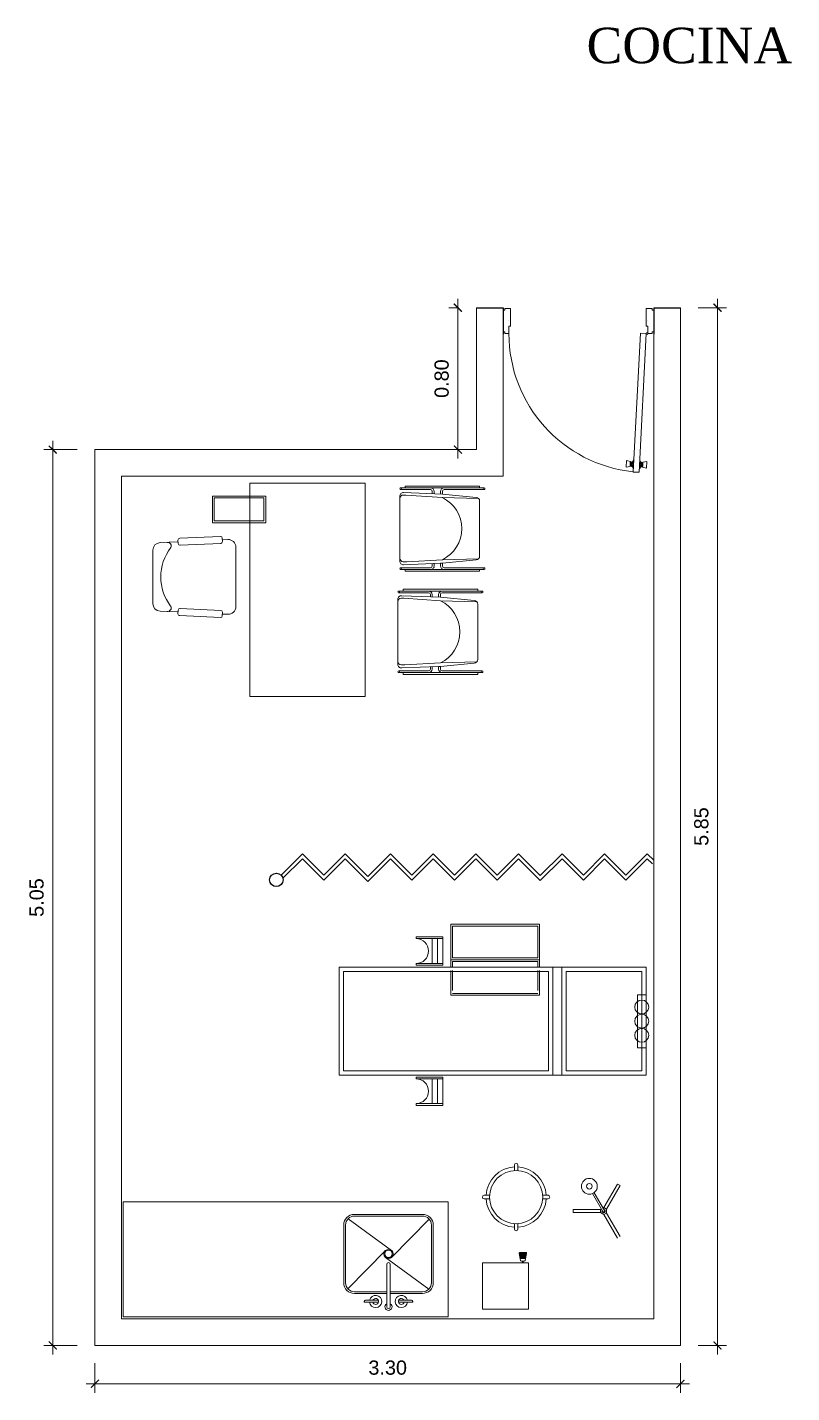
# Model space of a CAD drawing. Header units: metres. Extents: x 249 to 294.6, y -135.5 to -107.4.
# Drawn here: x 277.46 to 281.77, y -124.21 to -116.51 of the extents above; entities that cross this region are included whole.
import ezdxf

# ---------------------------------------------------------------- set-up
doc = ezdxf.new("R2010")
doc.units = ezdxf.units.M
doc.header["$MEASUREMENT"] = 0
doc.linetypes.add('HIDDEN', pattern=[0.375, 0.25, -0.125])
for name, color, linetype, lineweight in [('HATCH', 8, 'Continuous', 9), ('MUROS', 2, 'Continuous', 20), ('PROY', 5, 'HIDDEN', 13), ('PUERTAS', 97, 'Continuous', 13)]:
    doc.layers.add(name, color=color, linetype=linetype, lineweight=lineweight)
doc.styles.add('UNO', font='arial.ttf')
doc.dimstyles.new('EN 50', dxfattribs={"dimtxt": 0.08, "dimasz": 0.045, "dimexe": 0.05, "dimexo": 0.1, "dimgap": 0.05, "dimtad": 1, "dimlfac": -1, "dimzin": 1, "dimdsep": 46, "dimtxsty": 'UNO', "dimblk": 'ARCHTICK', "dimcen": 0.5, "dimdle": 0.05, "dimclrd": 1, "dimclre": 1, "dimclrt": 7, "dimazin": 0, "dimtm": 1e-09, "dimtfac": 1, "dimtix": 1, "dimtmove": 0, "dimatfit": 0, "dimldrblk": 'ARCHTICK', "dimfxl": 1, "dimtolj": 2, "dimlwd": 13, "dimlwe": 13, "dimarcsym": 0})

# ---------------------------------------------------------------- blocks, each defined once
blk = doc.blocks.new('TARJA')
for p, q in [((-0.014, -0.0221), (-0.2273, 0.1942)), ((0.2299, 0.1963), (-0.0142, 0.0183)), ((0.2319, -0.1979), (0.0189, 0.0181)), ((0.0187, -0.022), (-0.2253, -0.2)), ((-0.0077, -0.2999), (-0.0077, -0.0604)), ((0.0123, -0.2999), (0.0123, -0.0604)), ((-0.1342, -0.2704), (-0.1342, -0.2732)), ((-0.1342, -0.2732), (-0.0537, -0.2732)), ((-0.127, -0.2633), (-0.0548, -0.2633)), ((0.1386, -0.2732), (0.0581, -0.2732)), ((0.1315, -0.2633), (0.0592, -0.2633)), ((0.1386, -0.2704), (0.1386, -0.2732))]:
    blk.add_line(p, q)
for points in [[(0.012, -0.2248), (0.1944, -0.2248, 0.414214), (0.2544, -0.1648), (0.2544, 0.1611, 0.414214), (0.1944, 0.2211), (-0.1898, 0.2211, 0.414214), (-0.2498, 0.1611), (-0.2498, -0.1648, 0.414214), (-0.1898, -0.2248), (-0.0067, -0.2248)], [(0.012, -0.2148), (0.1944, -0.2148, 0.414214), (0.2444, -0.1648), (0.2444, 0.1611, 0.414214), (0.1944, 0.2111), (-0.1898, 0.2111, 0.414214), (-0.2398, 0.1611), (-0.2398, -0.1648, 0.414214), (-0.1898, -0.2148), (-0.0067, -0.2148)]]:
    blk.add_lwpolyline(points, format="xyb")
for radius in [0.026, 0.021]:
    blk.add_circle((0.0023, -0.0019), radius)
for centre, radius, start, end in [((0.0023, -0.0604), 0.01, 0, 180), ((-0.127, -0.2704), 0.00711, 89.98224, 179.98224), ((-0.0701, -0.27), 0.0345, 185.25448, 168.76167), ((-0.0701, -0.27), 0.0167, 190.90126, 156.33355), ((0.0023, -0.2999), 0.02, 120, 60), ((0.0023, -0.2999), 0.01, 180, 0), ((0.0746, -0.27), 0.0345, 11.23833, 354.74552), ((0.0746, -0.27), 0.0167, 23.66645, 349.09874), ((0.1315, -0.2704), 0.00711, 0.01776, 90.01776)]:
    blk.add_arc(centre, radius, start, end)
blk = doc.blocks.new('CESTO')
for points in [[(-0.0775, 0.1591), (0.0725, 0.1591), (0.0725, -0.1409), (-0.0775, -0.1409)], [(-0.0675, 0.1491), (0.0625, 0.1491), (0.0625, -0.1309), (-0.0675, -0.1309)]]:
    blk.add_lwpolyline(points, close=True)
blk = doc.blocks.new('gkgk')
for p, q in [((-0.035, 0.0018), (0.0085, 0.8301)), ((0.0434, 0.8283), (0, 0)), ((0.0085, 0.8301), (0.0434, 0.8283)), ((-0.0366, 0.8059), (-0.0387, 0.7662)), ((-0.0146, 0.7697), (-0.0387, 0.7662)), ((-0.013, 0.7999), (-0.0366, 0.8059)), ((-0.0143, 0.7761), (-0.0146, 0.7697)), ((-0.0143, 0.7761), (-0.0134, 0.7935)), ((-0.0103, 0.7759), (-0.0143, 0.7761)), ((-0.0134, 0.7935), (-0.013, 0.7999)), ((-0.0094, 0.7933), (-0.0134, 0.7935)), ((-0.0103, 0.7759), (-0.0104, 0.7735)), ((-0.0065, 0.7733), (-0.0104, 0.7735)), ((-0.0103, 0.7759), (-0.0094, 0.7933)), ((-0.0094, 0.7933), (-0.0093, 0.7957)), ((-0.0053, 0.7955), (-0.0093, 0.7957)), ((-0.0065, 0.7733), (-0.0066, 0.7701)), ((-0.0027, 0.7699), (-0.0066, 0.7701)), ((-0.0065, 0.7733), (-0.0053, 0.7955)), ((-0.0053, 0.7955), (-0.0051, 0.7987)), ((-0.0012, 0.7985), (-0.0051, 0.7987)), ((-0.0027, 0.7699), (-0.0012, 0.7985)), ((0.0031, 0.7576), (-0.0027, 0.7699)), ((0.0058, 0.8101), (-0.0012, 0.7985)), ((0.0031, 0.7576), (0.0058, 0.8101)), ((0.0047, 0.7575), (0.0031, 0.7576)), ((0.0074, 0.81), (0.0058, 0.8101)), ((0.0396, 0.7557), (0.0412, 0.7556)), ((0.041, 0.7819), (0.041, 0.7819)), ((0.041, 0.7819), (0.041, 0.7819)), ((0.0412, 0.7556), (0.0439, 0.8081)), ((0.0412, 0.7556), (0.0482, 0.7672)), ((0.0424, 0.8081), (0.0439, 0.8081)), ((0.0439, 0.8081), (0.0497, 0.7958)), ((0.0482, 0.7672), (0.0497, 0.7958)), ((0.0482, 0.7672), (0.0521, 0.767)), ((0.0497, 0.7958), (0.0536, 0.7956)), ((0.0523, 0.7702), (0.0521, 0.767)), ((0.0523, 0.7702), (0.0535, 0.7924)), ((0.0523, 0.7702), (0.0563, 0.77)), ((0.0535, 0.7924), (0.0536, 0.7956)), ((0.0535, 0.7924), (0.0574, 0.7922)), ((0.0564, 0.7724), (0.0563, 0.77)), ((0.0564, 0.7724), (0.0573, 0.7898)), ((0.0564, 0.7724), (0.0604, 0.7721)), ((0.0573, 0.7898), (0.0574, 0.7922)), ((0.0573, 0.7898), (0.0613, 0.7896)), ((0.0604, 0.7721), (0.06, 0.7658)), ((0.06, 0.7658), (0.0836, 0.7598)), ((0.0604, 0.7721), (0.0613, 0.7896)), ((0.0613, 0.7896), (0.0616, 0.796)), ((0.0616, 0.796), (0.0857, 0.7995)), ((0.0857, 0.7995), (0.0836, 0.7598)), ((-0.07, 0.0018), (-0.045, 0.0018)), ((-0.07, 0.0018), (-0.07, -0.0082)), ((-0.045, 0.0018), (-0.045, -0.0432)), ((-0.035, 0.0018), (0, 0)), ((0.785, 0.0018), (0.785, -0.0432)), ((0.81, 0.0018), (0.785, 0.0018)), ((0.81, 0.0018), (0.81, -0.0082)), ((-0.08, -0.0082), (-0.08, -0.1382)), ((-0.08, -0.0082), (-0.07, -0.0082)), ((-0.035, -0.0432), (-0.045, -0.0432)), ((-0.045, -0.0732), (-0.045, -0.0732)), ((-0.045, -0.0732), (-0.045, -0.0732)), ((-0.035, -0.0432), (-0.035, -0.1482)), ((-0.035, -0.1482), (-0.035, -0.0432)), ((0.775, -0.0432), (0.775, -0.1482)), ((0.775, -0.1482), (0.775, -0.0432)), ((0.775, -0.0432), (0.785, -0.0432)), ((0.785, -0.0732), (0.785, -0.0732)), ((0.785, -0.0732), (0.785, -0.0732)), ((0.82, -0.0082), (0.81, -0.0082)), ((0.82, -0.0082), (0.82, -0.1382)), ((-0.08, -0.1382), (-0.07, -0.1382)), ((-0.07, -0.1382), (-0.07, -0.1482)), ((-0.07, -0.1482), (-0.035, -0.1482)), ((0.81, -0.1482), (0.775, -0.1482)), ((0.82, -0.1382), (0.81, -0.1382)), ((0.81, -0.1382), (0.81, -0.1482))]:
    blk.add_line(p, q)
at = {"ltscale": 0.25}
blk.add_circle((-0.04, 0.0018), 0.005, dxfattribs=at)
blk.add_arc((-0.045, 0.0018), 0.83, 360, 83.89303)
blk = doc.blocks.new('_ArchTick')
at = {"color": 0, "linetype": 'ByBlock', "const_width": 0.15}
blk.add_lwpolyline([(-0.5, -0.5), (0.5, 0.5)], dxfattribs=at)
blk = doc.blocks.new('*D19')
at = {"color": 1, "lineweight": 13, "transparency": 16777216}
for p, q in [((277.8404, -124.0417), (277.8404, -124.2077)), ((281.1404, -124.0417), (281.1404, -124.2077)), ((277.7904, -124.1577), (281.1904, -124.1577))]:
    blk.add_line(p, q, dxfattribs=at)
at = {"layer": 'Defpoints', "color": 0, "transparency": 16777216}
for p in [(277.8404, -123.9417), (281.1404, -123.9417), (281.1404, -124.1577)]:
    blk.add_point(p, dxfattribs=at)
at = {"color": 1, "lineweight": 13, "transparency": 16777216, "xscale": 0.045, "yscale": 0.045, "zscale": 0.045, "rotation": 180}
blk.add_blockref('_ArchTick', (277.8404, -124.1577), dxfattribs=at)
at = {"color": 1, "lineweight": 13, "transparency": 16777216, "xscale": 0.045, "yscale": 0.045, "zscale": 0.045}
blk.add_blockref('_ArchTick', (281.1404, -124.1577), dxfattribs=at)
at = {"color": 7, "transparency": 16777216, "insert": (279.4904, -124.0669), "char_height": 0.08, "attachment_point": 5, "style": 'UNO'}
blk.add_mtext('\\A2;3.30', dxfattribs=at)
blk = doc.blocks.new('*D20')
at = {"color": 1, "lineweight": 13, "transparency": 16777216}
for p, q in [((277.7404, -118.8915), (277.5527, -118.8915)), ((277.6027, -123.9917), (277.6027, -118.8415)), ((277.7404, -123.9417), (277.5527, -123.9417))]:
    blk.add_line(p, q, dxfattribs=at)
at = {"layer": 'Defpoints', "color": 0, "transparency": 16777216}
for p in [(277.6027, -118.8915), (277.8404, -118.8915), (277.8404, -123.9417)]:
    blk.add_point(p, dxfattribs=at)
at = {"color": 1, "lineweight": 13, "transparency": 16777216, "xscale": 0.045, "yscale": 0.045, "zscale": 0.045}
for p, rotation in [((277.6027, -118.8915), 90), ((277.6027, -123.9417), 270)]:
    blk.add_blockref('_ArchTick', p, dxfattribs=dict(at, rotation=rotation))
at = {"color": 7, "transparency": 16777216, "insert": (277.5119, -121.4166), "char_height": 0.08, "attachment_point": 5, "rotation": 90, "style": 'UNO'}
blk.add_mtext('\\A2;5.05', dxfattribs=at)
blk = doc.blocks.new('*D21')
at = {"color": 1, "lineweight": 13, "transparency": 16777216}
for p, q in [((279.8857, -118.9415), (279.8857, -118.0415)), ((279.8904, -118.0915), (279.8357, -118.0915)), ((279.8904, -118.8915), (279.8357, -118.8915))]:
    blk.add_line(p, q, dxfattribs=at)
at = {"layer": 'Defpoints', "color": 0, "transparency": 16777216}
for p in [(279.8857, -118.0915), (279.9904, -118.0915), (279.9904, -118.8915)]:
    blk.add_point(p, dxfattribs=at)
at = {"color": 1, "lineweight": 13, "transparency": 16777216, "xscale": 0.045, "yscale": 0.045, "zscale": 0.045}
for p, rotation in [((279.8857, -118.0915), 90), ((279.8857, -118.8915), 270)]:
    blk.add_blockref('_ArchTick', p, dxfattribs=dict(at, rotation=rotation))
at = {"color": 7, "transparency": 16777216, "insert": (279.7948, -118.4915), "char_height": 0.08, "attachment_point": 5, "rotation": 90, "style": 'UNO'}
blk.add_mtext('\\A2;0.80', dxfattribs=at)
blk = doc.blocks.new('*D22')
at = {"color": 1, "lineweight": 13, "transparency": 16777216}
for p, q in [((281.3492, -118.0415), (281.3492, -123.9917)), ((281.2404, -118.0915), (281.3992, -118.0915)), ((281.2404, -123.9417), (281.3992, -123.9417))]:
    blk.add_line(p, q, dxfattribs=at)
at = {"layer": 'Defpoints', "color": 0, "transparency": 16777216}
for p in [(281.1404, -118.0915), (281.1404, -123.9417), (281.3492, -123.9417)]:
    blk.add_point(p, dxfattribs=at)
at = {"color": 1, "lineweight": 13, "transparency": 16777216, "xscale": 0.045, "yscale": 0.045, "zscale": 0.045}
for p, rotation in [((281.3492, -118.0915), 90), ((281.3492, -123.9417), 270)]:
    blk.add_blockref('_ArchTick', p, dxfattribs=dict(at, rotation=rotation))
at = {"color": 7, "transparency": 16777216, "insert": (281.2583, -121.0166), "char_height": 0.08, "attachment_point": 5, "rotation": 90, "style": 'UNO'}
blk.add_mtext('\\A2;5.85', dxfattribs=at)

msp = doc.modelspace()

# ---------------------------------------------------------------- linework, layer by layer
for p, q in [((279.9904, -118.0915), (280.1404, -118.0915)), ((280.1404, -118.0915), (280.1404, -118.2415)), ((280.9904, -118.0915), (281.1404, -118.0915)), ((280.9904, -118.0915), (280.9904, -118.2415))]:
    msp.add_line(p, q)
msp.add_circle((278.863, -121.3171), 0.038)
at = {"layer": 'HATCH'}
for p, q in [((279.5704, -119.1071), (279.5631, -119.1071)), ((279.5704, -119.1171), (279.5631, -119.1171)), ((279.7317, -119.1071), (279.5704, -119.1071)), ((279.7317, -119.1171), (279.5704, -119.1171)), ((279.7984, -119.1421), (279.5801, -119.1339)), ((280.0084, -119.0971), (279.5884, -119.0971)), ((279.5884, -119.1071), (279.5884, -119.0971)), ((279.8111, -119.1071), (279.7141, -119.1071)), ((279.7417, -119.14), (279.7417, -119.1271)), ((279.7884, -119.1071), (279.7517, -119.1071)), ((279.7517, -119.1404), (279.7517, -119.1271)), ((279.7884, -119.1071), (279.8111, -119.1071)), ((279.7984, -119.1071), (279.7884, -119.1071)), ((279.7884, -119.1271), (279.7884, -119.1417)), ((279.7984, -119.1071), (279.8199, -119.1071)), ((279.7984, -119.1271), (279.7984, -119.1421)), ((279.7984, -119.1421), (279.7984, -119.1271)), ((279.9894, -119.1612), (279.7984, -119.1421)), ((280.0258, -119.1071), (279.8084, -119.1071)), ((280.0084, -119.1171), (279.8084, -119.1171)), ((279.8084, -119.1171), (279.8254, -119.1171)), ((279.8199, -119.1071), (280.0336, -119.1071)), ((279.8254, -119.1171), (280.0084, -119.1171)), ((280.0084, -119.1071), (280.0084, -119.0971)), ((280.0084, -119.1171), (280.0258, -119.1171)), ((280.0258, -119.1071), (280.0336, -119.1071)), ((280.0258, -119.1171), (280.0336, -119.1171)), ((279.5584, -119.1621), (279.5584, -119.1538)), ((279.5584, -119.1621), (279.5584, -119.1728)), ((279.5584, -119.5034), (279.5584, -119.1676)), ((279.5918, -119.1476), (279.5784, -119.1476)), ((279.5918, -119.1476), (279.7984, -119.1621)), ((279.7984, -119.1621), (280.0029, -119.1674)), ((280.0084, -119.493), (280.0084, -119.1812)), ((278.2077, -119.4161), (278.309, -119.4115)), ((278.3085, -119.4015), (278.3095, -119.4215)), ((278.3181, -119.3911), (278.5478, -119.3807)), ((278.3199, -119.4311), (278.5497, -119.4206)), ((278.5583, -119.3902), (278.5592, -119.4102)), ((278.5587, -119.4002), (278.5902, -119.3987)), ((278.6346, -119.4412), (278.6346, -119.7773)), ((278.1671, -119.4586), (278.1671, -119.7599)), ((279.5584, -119.4944), (279.5592, -119.4944)), ((279.5584, -119.5121), (279.5584, -119.4944)), ((279.5584, -119.5121), (279.5584, -119.5204)), ((279.5882, -119.5234), (279.5784, -119.5234)), ((279.5882, -119.5234), (279.5985, -119.5234)), ((279.5985, -119.5234), (279.7984, -119.5121)), ((280.0029, -119.5068), (279.7984, -119.5121)), ((279.7984, -119.5121), (279.7984, -119.5121)), ((279.9894, -119.513), (279.7984, -119.5321)), ((279.9894, -119.513), (279.9894, -119.513)), ((279.5701, -119.5571), (279.5632, -119.5571)), ((279.5701, -119.5671), (279.5632, -119.5671)), ((279.7317, -119.5571), (279.5698, -119.5571)), ((279.5698, -119.5571), (279.7317, -119.5571)), ((279.5701, -119.5571), (279.5698, -119.5571)), ((279.5701, -119.5671), (279.5698, -119.5671)), ((279.5884, -119.5671), (279.5698, -119.5671)), ((279.7317, -119.5671), (279.5701, -119.5671)), ((279.7884, -119.5325), (279.5801, -119.5403)), ((279.5884, -119.5771), (279.5884, -119.5671)), ((279.5884, -119.5771), (279.5884, -119.5671)), ((279.5884, -119.5771), (279.5884, -119.5671)), ((279.5884, -119.5671), (279.6184, -119.5671)), ((279.5884, -119.5771), (279.5884, -119.5671)), ((279.5884, -119.5771), (279.5884, -119.5671)), ((280.0084, -119.5771), (279.5884, -119.5771)), ((279.5884, -119.5771), (280.0084, -119.5771)), ((279.8084, -119.5671), (279.7317, -119.5671)), ((279.7417, -119.5342), (279.7417, -119.5471)), ((279.7517, -119.5339), (279.7517, -119.5471)), ((279.7517, -119.557), (279.7517, -119.5571)), ((279.7884, -119.5325), (279.7984, -119.5321)), ((279.7884, -119.5325), (279.7884, -119.5471)), ((279.7984, -119.5471), (279.7984, -119.5321)), ((279.7984, -119.5471), (279.7984, -119.5321)), ((279.8084, -119.5571), (280.0261, -119.5571)), ((280.0267, -119.5571), (279.8084, -119.5571)), ((279.8084, -119.5671), (280.0261, -119.5671)), ((280.0084, -119.5671), (279.9784, -119.5671)), ((280.0084, -119.5771), (280.0084, -119.5671)), ((280.0084, -119.5771), (280.0084, -119.5671)), ((280.0084, -119.5671), (280.0261, -119.5671)), ((280.0084, -119.5771), (280.0084, -119.5671)), ((280.0084, -119.5771), (280.0084, -119.5671)), ((280.0084, -119.5771), (280.0084, -119.5671)), ((280.0261, -119.5571), (280.023, -119.5571)), ((280.0251, -119.5671), (280.0335, -119.5671)), ((280.0251, -119.5671), (280.0261, -119.5671)), ((280.0267, -119.5571), (280.0295, -119.5571)), ((280.0295, -119.5571), (280.0335, -119.5571)), ((279.9975, -119.6788), (279.5775, -119.6788)), ((279.5775, -119.6888), (279.5775, -119.6788)), ((279.9975, -119.6888), (279.9975, -119.6788)), ((279.5475, -119.7438), (279.5475, -119.7356)), ((279.5475, -119.7438), (279.5475, -119.7545)), ((279.5475, -120.0851), (279.5475, -119.7493)), ((279.5595, -119.6888), (279.5522, -119.6888)), ((279.5595, -119.6988), (279.5522, -119.6988)), ((279.7208, -119.6888), (279.5595, -119.6888)), ((279.7208, -119.6988), (279.5595, -119.6988)), ((279.5809, -119.7293), (279.5675, -119.7293)), ((279.7875, -119.7238), (279.5692, -119.7156)), ((279.5809, -119.7293), (279.7875, -119.7438)), ((279.8002, -119.6888), (279.7032, -119.6888)), ((279.7308, -119.7217), (279.7308, -119.7088)), ((279.7775, -119.6888), (279.7408, -119.6888)), ((279.7408, -119.7221), (279.7408, -119.7088)), ((279.7775, -119.6888), (279.8002, -119.6888)), ((279.7875, -119.6888), (279.7775, -119.6888)), ((279.7775, -119.7088), (279.7775, -119.7234)), ((279.7875, -119.6888), (279.809, -119.6888)), ((279.7875, -119.7088), (279.7875, -119.7238)), ((279.7875, -119.7238), (279.7875, -119.7088)), ((279.9785, -119.7429), (279.7875, -119.7238)), ((279.7875, -119.7438), (279.992, -119.7491)), ((280.0149, -119.6888), (279.7975, -119.6888)), ((279.9975, -119.6988), (279.7975, -119.6988)), ((279.7975, -119.6988), (279.8145, -119.6988)), ((279.809, -119.6888), (280.0227, -119.6888)), ((279.8145, -119.6988), (279.9975, -119.6988)), ((279.9975, -119.6988), (280.0149, -119.6988)), ((280.0149, -119.6888), (280.0227, -119.6888)), ((280.0149, -119.6988), (280.0227, -119.6988)), ((278.2077, -119.8023), (278.309, -119.8069)), ((278.3085, -119.8169), (278.3095, -119.7969)), ((278.3181, -119.8274), (278.5478, -119.8378)), ((278.3199, -119.7874), (278.5497, -119.7978)), ((278.5583, -119.8283), (278.5592, -119.8083)), ((278.5587, -119.8183), (278.5902, -119.8197)), ((279.9975, -120.0748), (279.9975, -119.7629)), ((279.5475, -120.0761), (279.5483, -120.0761)), ((279.5475, -120.0938), (279.5475, -120.0761)), ((279.5475, -120.0938), (279.5475, -120.1021)), ((279.5592, -120.1388), (279.5523, -120.1388)), ((279.7208, -120.1388), (279.5589, -120.1388)), ((279.5589, -120.1388), (279.7208, -120.1388)), ((279.5592, -120.1388), (279.5589, -120.1388)), ((279.5773, -120.1051), (279.5675, -120.1051)), ((279.7775, -120.1142), (279.5692, -120.122)), ((279.5773, -120.1051), (279.5876, -120.1051)), ((279.5876, -120.1051), (279.7875, -120.0938)), ((279.7308, -120.116), (279.7308, -120.1288)), ((279.7408, -120.1156), (279.7408, -120.1288)), ((279.7408, -120.1387), (279.7408, -120.1388)), ((279.7775, -120.1142), (279.7875, -120.1138)), ((279.7775, -120.1142), (279.7775, -120.1288)), ((279.992, -120.0886), (279.7875, -120.0938)), ((279.7875, -120.0938), (279.7875, -120.0938)), ((279.9785, -120.0947), (279.7875, -120.1138)), ((279.7875, -120.1288), (279.7875, -120.1138)), ((279.7875, -120.1288), (279.7875, -120.1138)), ((279.7975, -120.1388), (280.0152, -120.1388)), ((280.0158, -120.1388), (279.7975, -120.1388)), ((279.9785, -120.0947), (279.9785, -120.0947)), ((280.0152, -120.1388), (280.0121, -120.1388)), ((280.0158, -120.1388), (280.0186, -120.1388)), ((280.0186, -120.1388), (280.0226, -120.1388)), ((279.5592, -120.1488), (279.5523, -120.1488)), ((279.5592, -120.1488), (279.5589, -120.1488)), ((279.5775, -120.1488), (279.5589, -120.1488)), ((279.7208, -120.1488), (279.5592, -120.1488)), ((279.5775, -120.1588), (279.5775, -120.1488)), ((279.5775, -120.1588), (279.5775, -120.1488)), ((279.5775, -120.1588), (279.5775, -120.1488)), ((279.5775, -120.1488), (279.6075, -120.1488)), ((279.5775, -120.1588), (279.5775, -120.1488)), ((279.5775, -120.1588), (279.5775, -120.1488)), ((279.9975, -120.1588), (279.5775, -120.1588)), ((279.5775, -120.1588), (279.9975, -120.1588)), ((279.7975, -120.1488), (279.7208, -120.1488)), ((279.7975, -120.1488), (280.0152, -120.1488)), ((279.9975, -120.1488), (279.9675, -120.1488)), ((279.9975, -120.1588), (279.9975, -120.1488)), ((279.9975, -120.1588), (279.9975, -120.1488)), ((279.9975, -120.1488), (280.0152, -120.1488)), ((279.9975, -120.1588), (279.9975, -120.1488)), ((279.9975, -120.1588), (279.9975, -120.1488)), ((279.9975, -120.1588), (279.9975, -120.1488)), ((280.0142, -120.1488), (280.0226, -120.1488)), ((280.0142, -120.1488), (280.0152, -120.1488)), ((280.3459, -121.5671), (279.8459, -121.5671)), ((279.8459, -121.5671), (279.8459, -121.8095)), ((279.8559, -121.5771), (280.3359, -121.5771)), ((279.8559, -121.5771), (279.8559, -121.7571)), ((280.3359, -121.5771), (280.3359, -121.7571)), ((280.3459, -121.8075), (280.3459, -121.5671)), ((279.6508, -121.6384), (279.8008, -121.6384)), ((279.6508, -121.6384), (279.6508, -121.6484)), ((279.6508, -121.6484), (279.8008, -121.6484)), ((279.7408, -121.7884), (279.7408, -121.6484)), ((279.7708, -121.7884), (279.7708, -121.6484)), ((279.8008, -121.7984), (279.8008, -121.6384)), ((279.8559, -121.7571), (280.3359, -121.7571)), ((279.217, -122.4184), (279.217, -121.8084)), ((279.217, -121.8084), (280.947, -121.8084)), ((279.242, -122.3934), (279.242, -121.8334)), ((279.242, -121.8334), (280.397, -121.8334)), ((279.6508, -121.7884), (279.8008, -121.7884)), ((279.6508, -121.7884), (279.6508, -121.7984)), ((279.6508, -121.7984), (279.8008, -121.7984)), ((279.8459, -121.7671), (280.3459, -121.7671)), ((279.8459, -121.9671), (279.8459, -121.828)), ((279.8559, -121.7771), (280.3359, -121.7771)), ((279.8559, -121.7771), (279.8559, -121.8095)), ((279.8559, -121.8282), (279.8559, -121.9411)), ((280.3359, -121.7771), (280.3359, -121.8075)), ((280.3359, -121.8282), (280.3359, -121.9411)), ((280.3459, -121.9671), (280.3459, -121.828)), ((280.397, -121.8334), (280.397, -122.3934)), ((280.422, -121.8084), (280.422, -122.4172)), ((280.472, -121.8084), (280.472, -122.4172)), ((280.922, -121.8334), (280.497, -121.8334)), ((280.497, -121.8334), (280.497, -122.3934)), ((280.922, -122.3934), (280.922, -121.8334)), ((280.947, -121.8084), (280.947, -122.4184)), ((279.8459, -121.9671), (280.3459, -121.9671)), ((279.8559, -121.9571), (280.3359, -121.9571)), ((280.8978, -121.9644), (280.9478, -121.9644)), ((280.8978, -122.2644), (280.8978, -121.9644)), ((280.9478, -121.9644), (280.9478, -122.2644)), ((280.9478, -122.2644), (280.8978, -122.2644)), ((280.947, -122.4184), (279.217, -122.4184)), ((280.397, -122.3934), (279.242, -122.3934)), ((279.6508, -122.4284), (279.8008, -122.4284)), ((279.6508, -122.4384), (279.6508, -122.4284)), ((279.6508, -122.4384), (279.8008, -122.4384)), ((279.7408, -122.4384), (279.7408, -122.5784)), ((279.7708, -122.4384), (279.7708, -122.5784)), ((279.8008, -122.4284), (279.8008, -122.5884)), ((280.497, -122.3934), (280.922, -122.3934)), ((279.6508, -122.5784), (279.8008, -122.5784)), ((279.6508, -122.5884), (279.6508, -122.5784)), ((279.6508, -122.5884), (279.8008, -122.5884)), ((280.2042, -122.9252), (280.2042, -122.9555)), ((280.2242, -122.9555), (280.2242, -122.9252)), ((280.7092, -123.1647), (280.786, -123.0317)), ((280.723, -123.1727), (280.7998, -123.0397)), ((280.7998, -123.0397), (280.786, -123.0317)), ((280.0646, -123.0952), (280.0342, -123.0952)), ((280.0342, -123.1152), (280.0646, -123.1152)), ((280.3639, -123.0952), (280.3942, -123.0952)), ((280.3942, -123.1152), (280.3639, -123.1152)), ((280.7029, -123.1864), (280.6447, -123.0855)), ((280.7118, -123.1812), (280.6536, -123.0803)), ((280.5364, -123.1758), (280.5364, -123.1918)), ((280.5364, -123.1758), (280.69, -123.1758)), ((280.5364, -123.1918), (280.69, -123.1918)), ((280.69, -123.1758), (280.6951, -123.1728)), ((280.69, -123.1758), (280.69, -123.1918)), ((280.7092, -123.2029), (280.69, -123.1918)), ((280.704, -123.1677), (280.7092, -123.1647)), ((280.723, -123.1727), (280.7092, -123.1647)), ((280.723, -123.1949), (280.7092, -123.2029)), ((280.7092, -123.2029), (280.786, -123.3359)), ((280.723, -123.1727), (280.723, -123.1949)), ((280.723, -123.1949), (280.7998, -123.3279)), ((280.2042, -123.2852), (280.2042, -123.2549)), ((280.2242, -123.2549), (280.2242, -123.2852)), ((280.2317, -123.4207), (280.2727, -123.4207)), ((280.2322, -123.4257), (280.2722, -123.4257)), ((280.2331, -123.4307), (280.2713, -123.4307)), ((280.2341, -123.4357), (280.2703, -123.4357)), ((280.235, -123.4407), (280.2694, -123.4407)), ((280.236, -123.4457), (280.2684, -123.4457)), ((280.2369, -123.4507), (280.2675, -123.4507)), ((280.0244, -123.4763), (280.2527, -123.4763)), ((280.2497, -123.4663), (280.2497, -123.4763)), ((280.2547, -123.4663), (280.2547, -123.4763))]:
    msp.add_line(p, q, dxfattribs=at)
for points in [[(278.7143, -120.2827), (278.7143, -119.0814), (279.3643, -119.0814), (279.3643, -120.2827)], [(279.8315, -123.131), (279.8315, -123.781), (277.9987, -123.781), (277.9987, -123.131)], [(280.0244, -123.7363), (280.0244, -123.4763), (280.2844, -123.4763), (280.2844, -123.7363)]]:
    msp.add_lwpolyline(points, close=True, dxfattribs=at)
msp.add_lwpolyline([(280.2652, -123.4625), (280.2727, -123.4232, 0.487928), (280.2679, -123.4169), (280.2365, -123.4169, 0.487928), (280.2317, -123.4232), (280.2392, -123.4625, 0.344151), (280.244, -123.4663), (280.2604, -123.4663, 0.344151)], format="xyb", close=True, dxfattribs=at)
for centre, radius in [((279.5634, -119.1121), 0.005), ((280.0334, -119.1121), 0.005), ((279.5634, -119.5621), 0.005), ((280.0334, -119.5621), 0.005), ((279.5525, -119.6938), 0.005), ((280.0225, -119.6938), 0.005), ((279.5525, -120.1438), 0.005), ((280.0225, -120.1438), 0.005), ((280.9221, -122.0336), 0.0393), ((280.9221, -122.1134), 0.0393), ((280.9221, -122.1932), 0.0393), ((280.2142, -123.1052), 0.15), ((280.6269, -123.0444), 0.0448), ((280.6269, -123.0444), 0.016)]:
    msp.add_circle(centre, radius, dxfattribs=at)
for centre, radius, start, end in [((279.5784, -119.1538), 0.02, 85.23636, 180), ((279.7317, -119.1271), 0.02, 0, 90), ((279.7317, -119.1271), 0.01, 0, 90), ((279.8084, -119.1271), 0.02, 90, 180), ((279.8084, -119.1271), 0.01, 90, 180), ((279.5784, -119.1676), 0.02, 90, 180), ((279.7142, -119.3371), 0.1942, 295.69541, 64.30459), ((279.9884, -119.1812), 0.02, 0, 87.27369), ((278.2096, -119.4586), 0.0425, 92.60256, 180), ((278.484, -119.6092), 0.2722, 142.67501, 217.21816), ((278.2501, -119.4342), 0.02, 330.10967, 95.8735), ((278.3185, -119.4011), 0.01, 92.60256, 182.60256), ((278.3194, -119.4211), 0.01, 182.60256, 272.60256), ((278.5483, -119.3906), 0.01, 2.60256, 92.60256), ((278.5492, -119.4106), 0.01, 272.60256, 2.60256), ((278.5921, -119.4412), 0.0425, 0, 92.60256), ((279.5784, -119.5034), 0.02, 180, 270), ((279.5784, -119.5204), 0.02, 180, 274.76364), ((279.9884, -119.493), 0.02, 272.72631, 0), ((279.7317, -119.5471), 0.02, 270, 0), ((279.7317, -119.5471), 0.01, 270, 0), ((279.8084, -119.5471), 0.02, 180, 270), ((279.8084, -119.5471), 0.01, 180, 270), ((279.8084, -119.5471), 0.01, 180, 270), ((279.5675, -119.7356), 0.02, 85.23636, 180), ((279.5675, -119.7493), 0.02, 90, 180), ((279.7208, -119.7088), 0.02, 0, 90), ((279.7208, -119.7088), 0.01, 0, 90), ((279.7975, -119.7088), 0.02, 90, 180), ((279.7975, -119.7088), 0.01, 90, 180), ((279.7033, -119.9188), 0.1942, 295.69541, 64.30459), ((279.9775, -119.7629), 0.02, 0, 87.27369), ((278.2096, -119.7599), 0.0425, 180, 267.39744), ((278.2501, -119.7843), 0.02, 264.1265, 29.89033), ((278.3185, -119.8174), 0.01, 177.39744, 267.39744), ((278.3194, -119.7974), 0.01, 87.39744, 177.39744), ((278.5483, -119.8278), 0.01, 267.39744, 357.39744), ((278.5492, -119.8078), 0.01, 357.39744, 87.39744), ((278.5921, -119.7773), 0.0425, 267.39744, 0), ((279.5675, -120.0851), 0.02, 180, 270), ((279.5675, -120.1021), 0.02, 180, 274.76364), ((279.7208, -120.1288), 0.02, 270, 0), ((279.7208, -120.1288), 0.01, 270, 0), ((279.7975, -120.1288), 0.02, 180, 270), ((279.7975, -120.1288), 0.01, 180, 270), ((279.7975, -120.1288), 0.01, 180, 270), ((279.9775, -120.0748), 0.02, 272.72631, 0), ((279.6506, -121.7184), 0.07, 270.16117, 89.83883), ((279.6506, -122.5084), 0.07, 270.16117, 89.83883), ((280.2142, -123.1052), 0.17, 93.37229, 176.62771), ((280.2142, -122.9252), 0.01, 0, 180), ((280.2142, -123.1052), 0.17, 3.37229, 86.62771), ((280.0342, -123.1052), 0.01, 90, 270), ((280.2142, -123.1052), 0.17, 183.37229, 266.62771), ((280.2142, -123.1052), 0.17, 273.37229, 356.62771), ((280.3942, -123.1052), 0.01, 270, 90), ((280.7074, -123.1838), 0.0096, 152.23095, 87.76905), ((280.7074, -123.1838), 0.00512, 210, 30), ((280.2142, -123.2852), 0.01, 180, 0)]:
    msp.add_arc(centre, radius, start, end, dxfattribs=at)
at = {"layer": 'MUROS'}
for p, q in [((279.9904, -118.0915), (279.9904, -118.8915)), ((280.1404, -118.0915), (280.1404, -119.0415)), ((280.9904, -123.7917), (280.9904, -118.0915)), ((281.1404, -123.9417), (281.1404, -118.0915)), ((277.8404, -118.8915), (279.9904, -118.8915)), ((277.8404, -123.9417), (277.8404, -118.8915)), ((277.9904, -119.0415), (280.1404, -119.0415)), ((277.9904, -123.7917), (277.9904, -119.0415)), ((277.9904, -123.7917), (280.9904, -123.7917)), ((277.8404, -123.9417), (281.1404, -123.9417))]:
    msp.add_line(p, q, dxfattribs=at)
at = {"layer": 'PROY', "ltscale": 0.8}
for p, q in [((278.8895, -121.2899), (279.0097, -121.1697)), ((278.8998, -121.3079), (279.0097, -121.198)), ((279.1299, -121.2899), (279.0097, -121.1697)), ((279.1299, -121.3182), (279.0097, -121.198)), ((279.1299, -121.2899), (279.2501, -121.1697)), ((279.1299, -121.3182), (279.2501, -121.198)), ((279.3779, -121.2975), (279.2501, -121.1697)), ((279.3779, -121.3257), (279.2501, -121.198)), ((279.3779, -121.2975), (279.5057, -121.1697)), ((279.3779, -121.3257), (279.5057, -121.198)), ((279.6259, -121.2899), (279.5057, -121.1697)), ((279.6259, -121.3182), (279.5057, -121.198)), ((279.6259, -121.2899), (279.7461, -121.1697)), ((279.6259, -121.3182), (279.7461, -121.198)), ((279.8663, -121.2899), (279.7461, -121.1697)), ((279.8663, -121.3182), (279.7461, -121.198)), ((279.8663, -121.2899), (279.9865, -121.1697)), ((279.8663, -121.3182), (279.9865, -121.198)), ((280.1067, -121.2899), (279.9865, -121.1697)), ((280.1067, -121.3182), (279.9865, -121.198)), ((280.1067, -121.2899), (280.2269, -121.1697)), ((280.1067, -121.3182), (280.2269, -121.198)), ((280.3498, -121.2926), (280.2269, -121.1697)), ((280.3498, -121.3209), (280.2269, -121.198)), ((280.3498, -121.2926), (280.4728, -121.1697)), ((280.3498, -121.3209), (280.4728, -121.198)), ((280.593, -121.2899), (280.4728, -121.1697)), ((280.593, -121.3182), (280.4728, -121.198)), ((280.593, -121.2899), (280.7132, -121.1697)), ((280.593, -121.3182), (280.7132, -121.198)), ((280.8334, -121.2899), (280.7132, -121.1697)), ((280.8334, -121.3182), (280.7132, -121.198)), ((280.8334, -121.2899), (280.9536, -121.1697)), ((280.8334, -121.3182), (280.9536, -121.198)), ((280.9903, -121.2064), (280.9536, -121.1697)), ((280.9829, -121.2273), (280.9536, -121.198))]:
    msp.add_line(p, q, dxfattribs=at)

# ---------------------------------------------------------------- block references
at = {"layer": 'HATCH', "xscale": -1, "rotation": 270}
msp.add_blockref('CESTO', (278.644, -119.2263), dxfattribs=at)
at = {"layer": 'HATCH', "xscale": -1}
msp.add_blockref('TARJA', (279.4972, -123.4236), dxfattribs=at)
at = {"layer": 'PUERTAS', "xscale": 0.9444444444445139, "yscale": 0.9444444444445139, "zscale": 0.9444444444445139, "rotation": 180.0000000002858}
msp.add_blockref('gkgk', (280.9149, -118.2357), dxfattribs=at)

# ---------------------------------------------------------------- texts
at = {"insert": (280.6114, -116.5134), "char_height": 0.2, "width": 3.806939, "attachment_point": 1}
msp.add_mtext('{\\fTimes New Roman|b0|i0|c0|p18;\\C2;COCINA}', dxfattribs=at)

# ---------------------------------------------------------------- dimensions: what is measured, and where the dimension line sits
for base, p1, p2, picture, middle in [((279.8857, -118.0915), (279.9904, -118.8915), (279.9904, -118.0915), '*D21', (279.7948, -118.4915)), ((281.3492, -123.9417), (281.1404, -118.0915), (281.1404, -123.9417), '*D22', (281.2583, -121.0166)), ((277.6027, -118.8915), (277.8404, -123.9417), (277.8404, -118.8915), '*D20', (277.5119, -121.4166))]:
    dim = msp.add_linear_dim(base=base, p1=p1, p2=p2, angle=90, dimstyle='EN 50')
    dim.commit()
    dim.dimension.update_dxf_attribs({"geometry": picture, "text_midpoint": middle})
dim = msp.add_linear_dim(base=(281.1404, -124.1577), p1=(277.8404, -123.9417), p2=(281.1404, -123.9417), dimstyle='EN 50')
dim.commit()
dim.dimension.update_dxf_attribs({"geometry": '*D19', "text_midpoint": (279.4904, -124.0669)})

doc.saveas('drawing.dxf')
